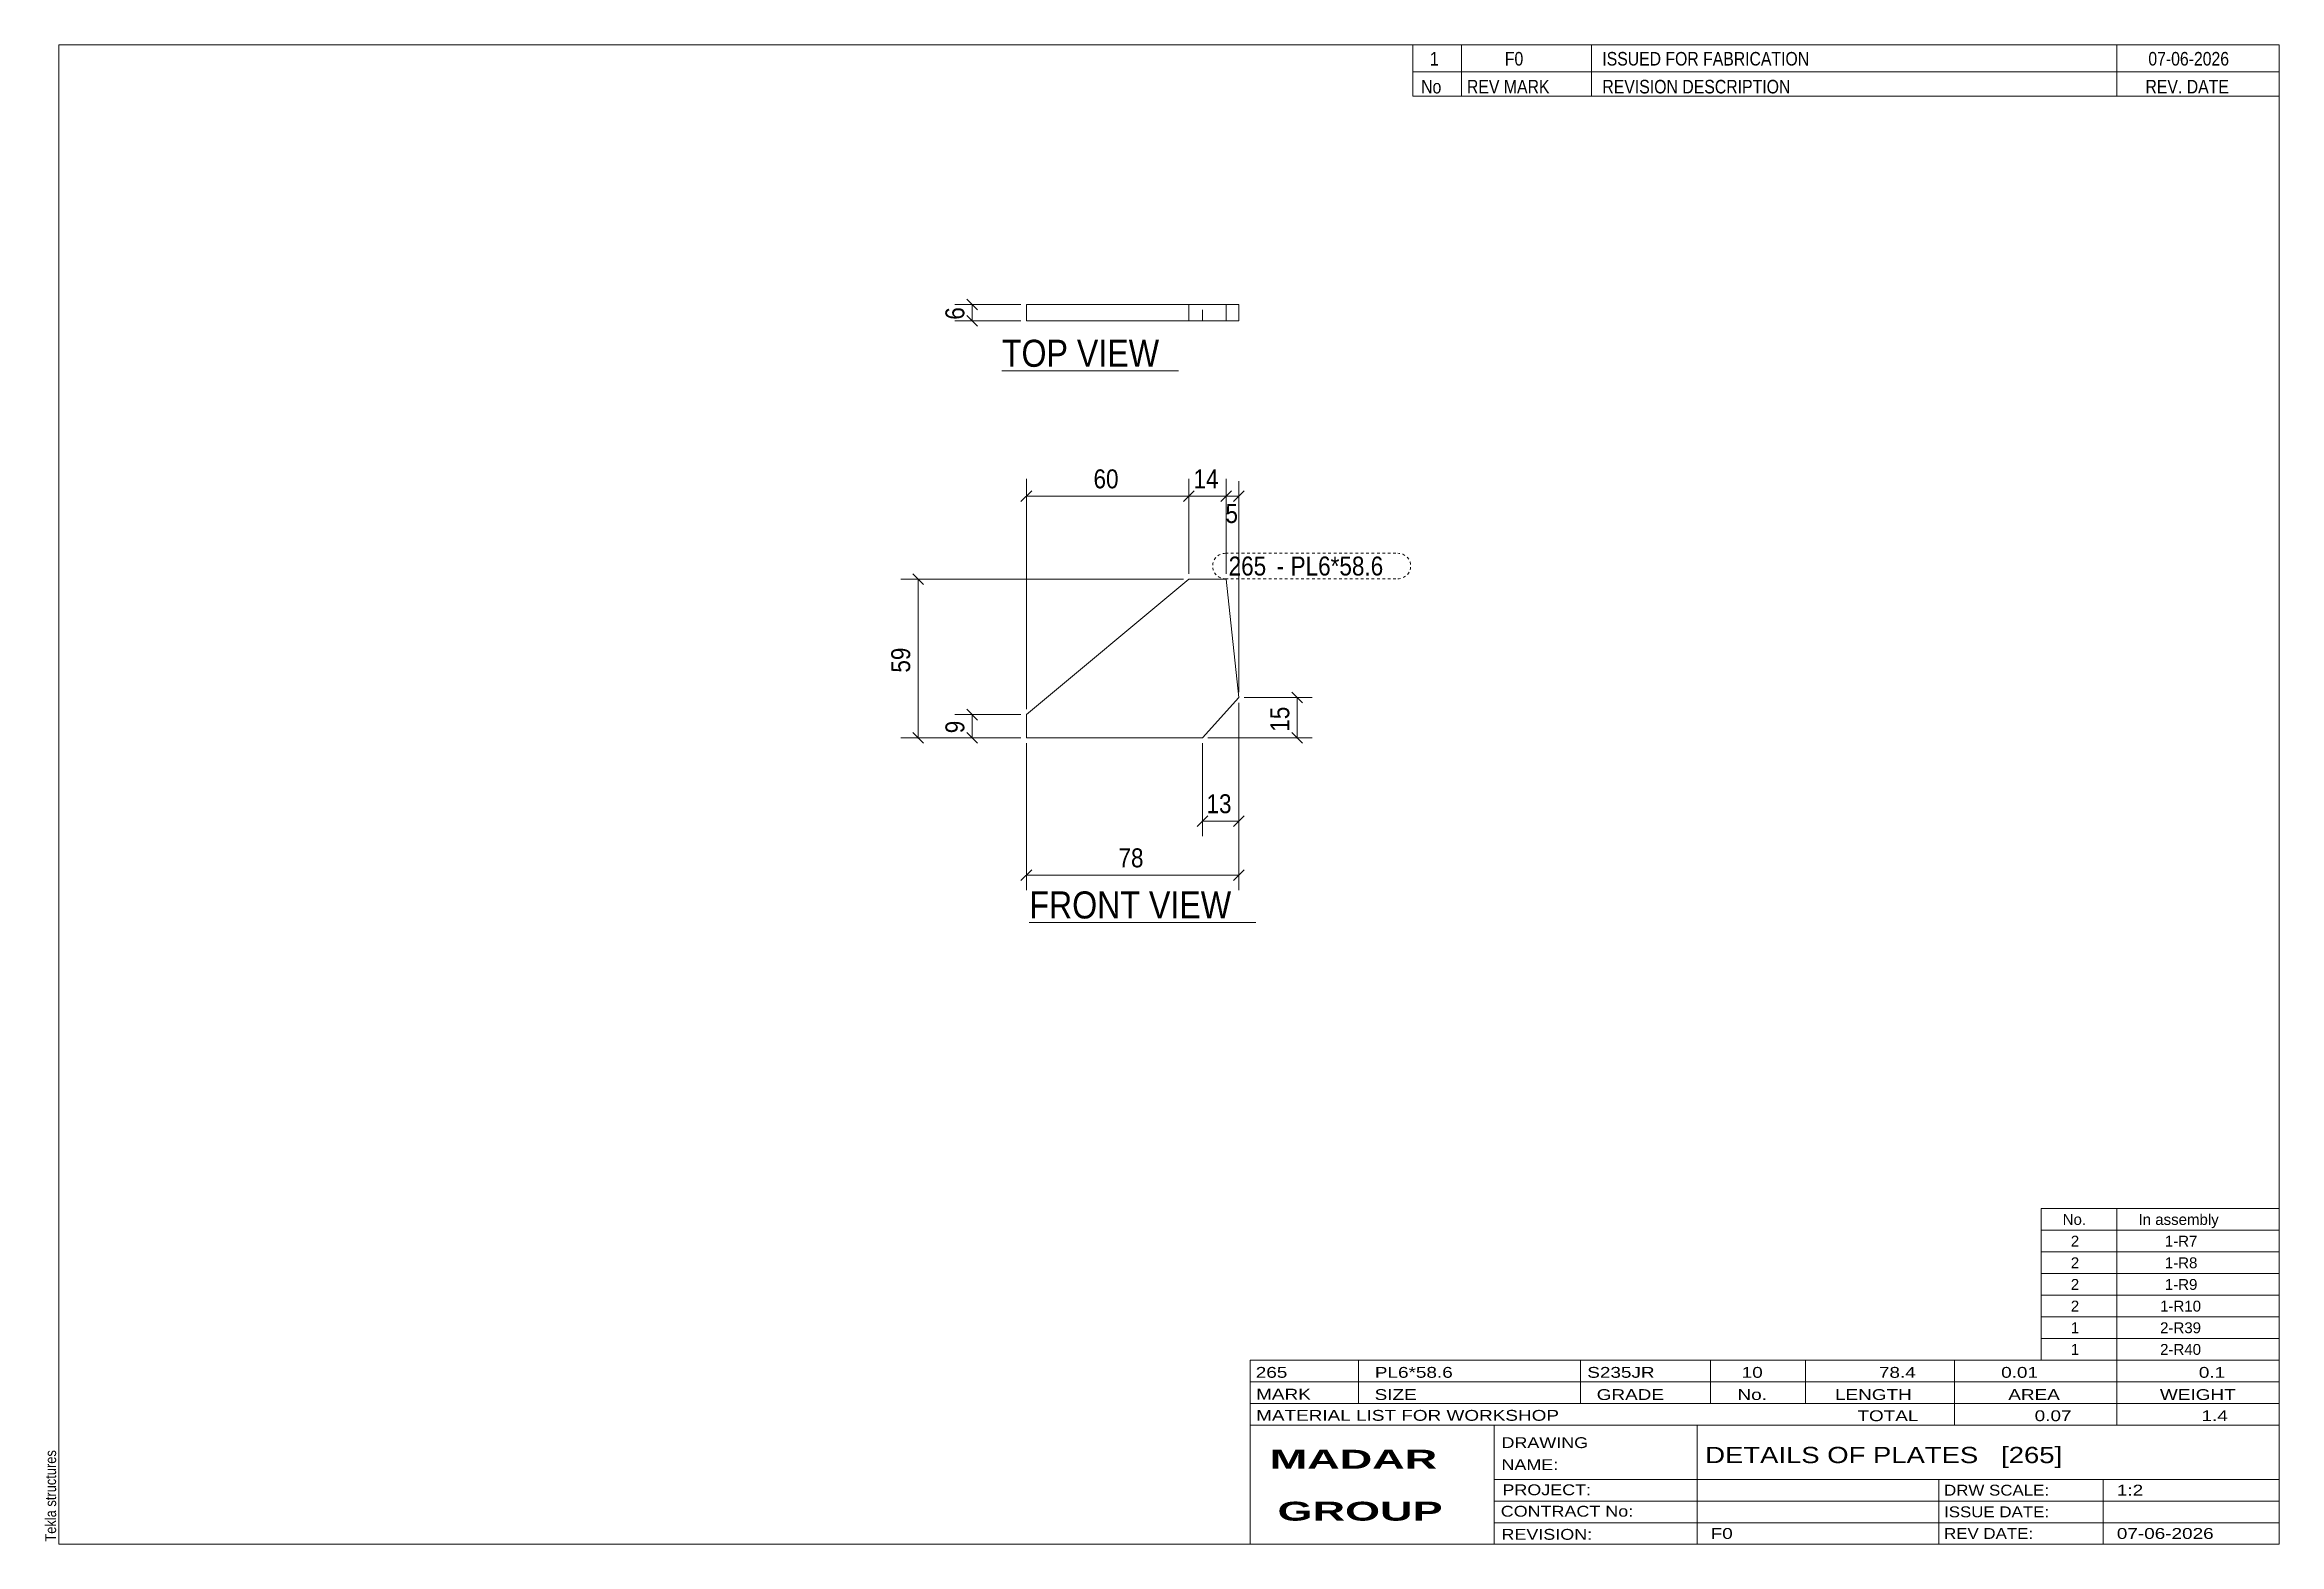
# Model space of a CAD drawing. Header units: millimetres. Extents: x 2 to 415, y 5 to 282.
import ezdxf

# ---------------------------------------------------------------- set-up
doc = ezdxf.new("R2010")
doc.units = ezdxf.units.MM
for name, pattern in [('XKITLINE00', [0]), ('XKITLINE02', [4, 2, -2]), ('XKITLINE04', [3, 0.5, -0.5, 0.5, -0.5, 0.5, -0.5])]:
    doc.linetypes.add(name, pattern=pattern)
for name, color, linetype, lineweight in [('Dimensions', 7, 'Continuous', 0), ('DrawingSheet', 5, 'Continuous', 0), ('OtherObjectType', 7, 'Continuous', 0), ('Part', 2, 'Continuous', 0), ('PartMark', 7, 'Continuous', 0)]:
    doc.layers.add(name, color=color, linetype=linetype, lineweight=lineweight)
doc.styles.add('ARIAL', font='ARIAL.TTF')
doc.styles.add('ARIAL_BOLD', font='ARIALBD.TTF')
doc.styles.add('ARIAL_NARROW', font='ARIALN.TTF')

# ---------------------------------------------------------------- blocks, each defined once
blk = doc.blocks.new('*A1')
at = {"layer": 'Part', "color": 2, "linetype": 'XKITLINE00', "lineweight": 0}
for p, q in [((183.65, 158.25), (213.65, 183.25)), ((213.65, 183.25), (220.56, 183.25)), ((222.86, 161.42), (220.56, 183.25)), ((222.86, 161.42), (216.15, 153.96)), ((183.65, 153.96), (183.65, 158.25)), ((216.15, 153.96), (183.65, 153.96))]:
    blk.add_line(p, q, dxfattribs=at)
blk = doc.blocks.new('*A2')
at = {"layer": 'Part', "color": 2, "linetype": 'XKITLINE00', "lineweight": 0}
for p, q in [((222.86, 234), (183.65, 234)), ((183.65, 231), (183.65, 234)), ((213.65, 231), (213.65, 234)), ((220.56, 231), (220.56, 234)), ((222.86, 234), (222.86, 231)), ((222.86, 231), (183.65, 231))]:
    blk.add_line(p, q, dxfattribs=at)
at = {"layer": 'Part', "color": 7, "linetype": 'XKITLINE02', "lineweight": 0}
for p, q in [((183.65, 234), (183.65, 231)), ((216.15, 231), (216.15, 234))]:
    blk.add_line(p, q, dxfattribs=at)
blk = doc.blocks.new('*A3')
at = {"layer": 'DrawingSheet', "color": 5, "linetype": 'XKITLINE00', "lineweight": 0}
for p, q in [((415, 282), (5, 282)), ((5, 282), (5, 5)), ((415, 5), (415, 282)), ((5, 5), (415, 5))]:
    blk.add_line(p, q, dxfattribs=at)
at = {"layer": 'DrawingSheet', "color": 5, "style": 'ARIAL', "width": 0.85}
blk.add_text('Tekla structures', height=2, rotation=90, dxfattribs=at).set_placement((4.5, 5.5))
blk = doc.blocks.new('*A4')
at = {"layer": 'OtherObjectType', "color": 7, "linetype": 'XKITLINE00', "lineweight": 0}
for p, q in [((371, 67), (415, 67)), ((371, 63), (371, 67)), ((385, 63), (385, 67)), ((415, 63), (415, 67)), ((371, 63), (415, 63)), ((371, 59), (371, 63)), ((385, 59), (385, 63)), ((415, 59), (415, 63)), ((371, 59), (415, 59)), ((371, 55), (371, 59)), ((385, 55), (385, 59)), ((415, 55), (415, 59)), ((371, 55), (415, 55)), ((371, 51), (371, 55)), ((385, 51), (385, 55)), ((415, 51), (415, 55)), ((371, 51), (415, 51)), ((371, 47), (371, 51)), ((385, 47), (385, 51)), ((415, 47), (415, 51)), ((371, 47), (415, 47)), ((371, 43), (371, 47)), ((385, 43), (385, 47)), ((415, 43), (415, 47)), ((371, 43), (415, 43)), ((371, 39), (371, 43)), ((385, 39), (385, 43)), ((415, 39), (415, 43)), ((371, 39), (415, 39))]:
    blk.add_line(p, q, dxfattribs=at)
at = {"layer": 'OtherObjectType', "color": 7, "style": 'ARIAL_NARROW', "width": 1.211571}
for s, p in [('In assembly', (389, 64)), ('No.', (375, 64)), ('2', (376.5, 60)), ('1-R7', (393.86, 60)), ('2', (376.5, 56)), ('1-R8', (393.86, 56)), ('2', (376.5, 52)), ('1-R9', (393.86, 52)), ('2', (376.5, 48)), ('1-R10', (392.99, 48)), ('1', (376.5, 44)), ('2-R39', (392.99, 44)), ('1', (376.5, 40)), ('2-R40', (392.99, 40))]:
    blk.add_text(s, height=2, dxfattribs=at).set_placement(p)
blk = doc.blocks.new('*A5')
at = {"layer": 'OtherObjectType', "color": 7, "linetype": 'XKITLINE00', "lineweight": 0}
for p, q in [((255, 282), (415, 282)), ((415, 282), (255, 282)), ((255, 282), (255, 277)), ((264, 282), (264, 277)), ((288, 282), (288, 277)), ((385, 282), (385, 277)), ((415, 282), (415, 277)), ((255, 277), (415, 277)), ((255, 277), (255, 272.5)), ((255, 277), (415, 277)), ((264, 277), (264, 272.5)), ((288, 277), (288, 272.5)), ((385, 277), (385, 272.5)), ((415, 277), (415, 272.5)), ((415, 272.5), (255, 272.5))]:
    blk.add_line(p, q, dxfattribs=at)
at = {"layer": 'OtherObjectType', "color": 7, "style": 'ARIAL_NARROW'}
for s, width, p in [('1', 1.017001, (258.16, 278.15)), ('F0', 1.017001, (272, 278.15)), ('ISSUED FOR FABRICATION', 1.017001, (290, 278.15)), ('07-06-2026', 1.017001, (390.82, 278.15)), ('No', 1.02, (256.54, 273)), ('REV MARK', 1.02, (265, 273)), ('REVISION DESCRIPTION', 1.02, (290, 273)), ('REV. DATE', 1.02, (390.28, 273))]:
    blk.add_text(s, height=2.5, dxfattribs=dict(at, width=width)).set_placement(p)
blk = doc.blocks.new('*A6')
at = {"layer": 'OtherObjectType', "color": 7, "linetype": 'XKITLINE00', "lineweight": 0}
for p, q in [((225, 39), (415, 39)), ((225, 39), (225, 35)), ((225, 39), (415, 39)), ((245, 35), (245, 39)), ((286, 35), (286, 39)), ((310, 35), (310, 39)), ((327.5, 35), (327.5, 39)), ((355, 35), (355, 39)), ((385, 35), (385, 39)), ((415, 35), (415, 39)), ((225, 35), (415, 35)), ((225, 35), (225, 5)), ((225, 35), (415, 35)), ((245, 31), (245, 35)), ((286, 31), (286, 35)), ((310, 31), (310, 35)), ((327.5, 31), (327.5, 35)), ((355, 31), (355, 35)), ((385, 31), (385, 35)), ((415, 31), (415, 35)), ((225, 31), (415, 31)), ((355, 27), (355, 31)), ((385, 27), (385, 31)), ((415, 27), (415, 31)), ((225, 27), (415, 27)), ((270, 21), (270, 27)), ((307.5, 17), (307.5, 27)), ((415, 21), (415, 27)), ((270, 21), (270, 5)), ((415, 17), (415, 21)), ((270, 17), (415, 17)), ((307.5, 5), (307.5, 17)), ((352.16, 13), (352.16, 17)), ((382.5, 5), (382.5, 17)), ((415, 13), (415, 17)), ((270, 13), (415, 13)), ((352.16, 5), (352.16, 13)), ((415, 9), (415, 13)), ((270, 9), (415, 9)), ((415, 5), (415, 9)), ((225, 5), (415, 5)), ((262.5, 5), (415, 5))]:
    blk.add_line(p, q, dxfattribs=at)
at = {"layer": 'OtherObjectType', "color": 7, "style": 'ARIAL_NARROW'}
for s, height, width, p in [('265', 2, 1.525501, (226.01, 35.76)), ('PL6*58.6', 2, 1.525501, (248, 35.76)), ('S235JR', 2, 1.525501, (287.22, 35.76)), ('10', 2, 1.525501, (315.73, 35.76)), ('78.4', 2, 1.525501, (341.07, 35.76)), ('0.01', 2, 1.525501, (363.64, 35.76)), ('0.1', 2, 1.525501, (400.14, 35.76)), ('MARK', 2, 1.525501, (226.08, 31.73)), ('SIZE', 2, 1.525501, (247.96, 31.66)), ('GRADE', 2, 1.525501, (288.96, 31.66)), ('No.', 2, 1.525501, (314.96, 31.66)), ('LENGTH', 2, 1.525501, (332.96, 31.66)), ('AREA', 2, 1.525501, (364.96, 31.66)), ('WEIGHT', 2, 1.525501, (392.96, 31.66)), ('MATERIAL LIST FOR WORKSHOP', 2, 1.525501, (226.08, 27.82)), ('TOTAL', 2, 1.525501, (337.1, 27.75)), ('0.07', 2, 1.525501, (369.83, 27.75)), ('1.4', 2, 1.525501, (400.63, 27.75)), ('DRAWING', 2, 1.445, (271.38, 22.78)), ('NAME:', 2, 1.445, (271.38, 18.72)), ('DETAILS OF PLATES   [265]', 3, 1.474651, (309, 20)), ('PROJECT:', 2, 1.445, (271.55, 14.07)), ('DRW SCALE:', 2, 1.36, (353.1, 14)), ('1:2', 2, 1.525501, (385, 14)), ('CONTRACT No:', 2, 1.445, (271.25, 10.11)), ('ISSUE DATE:', 2, 1.36, (353.1, 10)), ('REVISION:', 2, 1.445, (271.38, 5.84)), ('F0', 2, 1.525501, (310, 6)), ('REV DATE:', 2, 1.36, (353.1, 6)), ('07-06-2026', 2, 1.525501, (385, 6))]:
    blk.add_text(s, height=height, dxfattribs=dict(at, width=width)).set_placement(p)
at = {"layer": 'OtherObjectType', "color": 1, "style": 'ARIAL_BOLD', "width": 1.7}
for s, p in [('MADAR ', (228.58, 18.97)), ('GROUP', (230.03, 9.37))]:
    blk.add_text(s, height=3.5, dxfattribs=at).set_placement(p)
blk = doc.blocks.new('*A7')
at = {"layer": 'Dimensions', "color": 7, "linetype": 'XKITLINE00', "lineweight": 0}
for p, q in [((222.86, 160.42), (222.86, 125.8)), ((183.65, 152.96), (183.65, 125.8)), ((184.64, 129.59), (182.66, 127.61)), ((183.65, 128.6), (222.86, 128.6)), ((223.85, 129.59), (221.87, 127.61))]:
    blk.add_line(p, q, dxfattribs=at)
at = {"layer": 'Dimensions', "color": 3}
for p in [(183.65, 128.6), (222.86, 128.6)]:
    blk.add_point(p, dxfattribs=at)
at = {"layer": 'Dimensions', "color": 3, "style": 'ARIAL', "width": 0.85}
blk.add_text('78', height=3.5, dxfattribs=at).set_placement((200.66, 130.05))
blk = doc.blocks.new('*A8')
at = {"layer": 'Dimensions', "color": 7, "linetype": 'XKITLINE00', "lineweight": 0}
for p, q in [((222.86, 160.42), (222.86, 135.8)), ((216.15, 152.96), (216.15, 135.8)), ((217.14, 139.59), (215.16, 137.61)), ((216.15, 138.6), (222.86, 138.6)), ((223.85, 139.59), (221.87, 137.61))]:
    blk.add_line(p, q, dxfattribs=at)
at = {"layer": 'Dimensions', "color": 3}
for p in [(216.15, 138.6), (222.86, 138.6)]:
    blk.add_point(p, dxfattribs=at)
at = {"layer": 'Dimensions', "color": 3, "style": 'ARIAL', "width": 0.85}
blk.add_text('13', height=3.5, dxfattribs=at).set_placement((216.91, 140.05))
blk = doc.blocks.new('*A9')
at = {"layer": 'Dimensions', "color": 7, "linetype": 'XKITLINE00', "lineweight": 0}
for p, q in [((184.64, 199.59), (182.66, 197.61)), ((183.65, 159.25), (183.65, 201.8)), ((183.65, 198.6), (213.65, 198.6)), ((214.64, 199.59), (212.66, 197.61)), ((213.65, 184.25), (213.65, 201.8))]:
    blk.add_line(p, q, dxfattribs=at)
at = {"layer": 'Dimensions', "color": 3}
for p in [(183.65, 198.6), (213.65, 198.6)]:
    blk.add_point(p, dxfattribs=at)
at = {"layer": 'Dimensions', "color": 3, "style": 'ARIAL', "width": 0.85}
blk.add_text('60', height=3.5, dxfattribs=at).set_placement((196.05, 200.05))
blk = doc.blocks.new('*A10')
at = {"layer": 'Dimensions', "color": 7, "linetype": 'XKITLINE00', "lineweight": 0}
for p, q in [((214.64, 199.59), (212.66, 197.61)), ((213.65, 184.25), (213.65, 201.8)), ((213.65, 198.6), (220.56, 198.6)), ((221.55, 199.59), (219.57, 197.61)), ((220.56, 184.25), (220.56, 201.8))]:
    blk.add_line(p, q, dxfattribs=at)
at = {"layer": 'Dimensions', "color": 3}
for p in [(213.65, 198.6), (220.56, 198.6)]:
    blk.add_point(p, dxfattribs=at)
at = {"layer": 'Dimensions', "color": 3, "style": 'ARIAL', "width": 0.85}
blk.add_text('14', height=3.5, dxfattribs=at).set_placement((214.51, 200.05))
blk = doc.blocks.new('*A11')
at = {"layer": 'Dimensions', "color": 7, "linetype": 'XKITLINE00', "lineweight": 0}
for p, q in [((221.55, 199.59), (219.57, 197.61)), ((220.56, 184.25), (220.56, 201.4)), ((220.56, 198.6), (222.86, 198.6)), ((223.85, 199.59), (221.87, 197.61)), ((222.86, 162.42), (222.86, 201.4))]:
    blk.add_line(p, q, dxfattribs=at)
at = {"layer": 'Dimensions', "color": 3}
for p in [(220.56, 198.6), (222.86, 198.6)]:
    blk.add_point(p, dxfattribs=at)
at = {"layer": 'Dimensions', "color": 3, "style": 'ARIAL', "width": 0.85}
blk.add_text('5', height=3.5, dxfattribs=at).set_placement((220.41, 193.65))
blk = doc.blocks.new('*A12')
at = {"layer": 'Dimensions', "color": 7, "linetype": 'XKITLINE00', "lineweight": 0}
for p, q in [((212.65, 183.25), (160.45, 183.25)), ((162.66, 184.24), (164.64, 182.26)), ((163.65, 153.96), (163.65, 183.25)), ((182.65, 153.96), (160.45, 153.96)), ((162.66, 154.95), (164.64, 152.97))]:
    blk.add_line(p, q, dxfattribs=at)
at = {"layer": 'Dimensions', "color": 3}
for p in [(163.65, 183.25), (163.65, 153.96)]:
    blk.add_point(p, dxfattribs=at)
at = {"layer": 'Dimensions', "color": 3, "style": 'ARIAL', "width": 0.85}
blk.add_text('59', height=3.5, rotation=90.0002, dxfattribs=at).set_placement((162.2, 166.01))
blk = doc.blocks.new('*A13')
at = {"layer": 'Dimensions', "color": 7, "linetype": 'XKITLINE00', "lineweight": 0}
for p, q in [((182.65, 158.25), (170.45, 158.25)), ((172.66, 159.24), (174.64, 157.26)), ((173.65, 153.96), (173.65, 158.25)), ((182.65, 153.96), (170.45, 153.96)), ((172.66, 154.95), (174.64, 152.97))]:
    blk.add_line(p, q, dxfattribs=at)
at = {"layer": 'Dimensions', "color": 3}
for p in [(173.65, 158.25), (173.65, 153.96)]:
    blk.add_point(p, dxfattribs=at)
at = {"layer": 'Dimensions', "color": 3, "style": 'ARIAL', "width": 0.85}
blk.add_text('9', height=3.5, rotation=90.0002, dxfattribs=at).set_placement((172.2, 154.81))
blk = doc.blocks.new('*A14')
at = {"layer": 'Dimensions', "color": 7, "linetype": 'XKITLINE00', "lineweight": 0}
for p, q in [((223.86, 161.42), (236.45, 161.42)), ((232.66, 162.41), (234.64, 160.43)), ((233.65, 153.96), (233.65, 161.42)), ((217.15, 153.96), (236.45, 153.96)), ((232.66, 154.95), (234.64, 152.97))]:
    blk.add_line(p, q, dxfattribs=at)
at = {"layer": 'Dimensions', "color": 3}
for p in [(233.65, 161.42), (233.65, 153.96)]:
    blk.add_point(p, dxfattribs=at)
at = {"layer": 'Dimensions', "color": 3, "style": 'ARIAL', "width": 0.85}
blk.add_text('15', height=3.5, rotation=90.0002, dxfattribs=at).set_placement((232.2, 155.1))
blk = doc.blocks.new('*A15')
at = {"layer": 'PartMark', "color": 7, "linetype": 'XKITLINE04', "lineweight": 0}
for p, q in [((220.4, 188.05), (252.25, 188.05)), ((220.4, 183.35), (252.25, 183.35))]:
    blk.add_line(p, q, dxfattribs=at)
for centre, start, end in [((220.4, 185.7), 90, 270), ((252.25, 185.7), 270, 90)]:
    blk.add_arc(centre, 2.35, start, end, dxfattribs=at)
at = {"layer": 'PartMark', "color": 1, "style": 'ARIAL', "width": 0.85}
blk.add_text('265', height=3.5, dxfattribs=at).set_placement((221, 183.95))
at = {"layer": 'PartMark', "color": 3, "style": 'ARIAL', "width": 0.85}
for s, p in [('PL6*58.6', (232.44, 183.95)), ('-', (229.84, 183.95))]:
    blk.add_text(s, height=3.5, dxfattribs=at).set_placement(p)
blk = doc.blocks.new('*A16')
at = {"layer": 'OtherObjectType', "color": 7, "linetype": 'XKITLINE00', "lineweight": 0}
blk.add_line((184.2, 119.85), (226.05, 119.85), dxfattribs=at)
at = {"layer": 'OtherObjectType', "color": 3, "style": 'ARIAL', "width": 0.85}
blk.add_text('FRONT VIEW', height=5, dxfattribs=at).set_placement((184.2, 120.6))
blk = doc.blocks.new('*A17')
at = {"layer": 'Dimensions', "color": 7, "linetype": 'XKITLINE00', "lineweight": 0}
for p, q in [((182.65, 234), (170.45, 234)), ((172.66, 234.99), (174.64, 233.01)), ((172.66, 231.99), (174.64, 230.01)), ((173.65, 231), (173.65, 234)), ((182.65, 231), (170.45, 231))]:
    blk.add_line(p, q, dxfattribs=at)
at = {"layer": 'Dimensions', "color": 3}
for p in [(173.65, 234), (173.65, 231)]:
    blk.add_point(p, dxfattribs=at)
at = {"layer": 'Dimensions', "color": 3, "style": 'ARIAL', "width": 0.85}
blk.add_text('6', height=3.5, rotation=90.0002, dxfattribs=at).set_placement((172.2, 231.2))
blk = doc.blocks.new('*A18')
at = {"layer": 'OtherObjectType', "color": 7, "linetype": 'XKITLINE00', "lineweight": 0}
blk.add_line((179.13, 221.75), (211.73, 221.75), dxfattribs=at)
at = {"layer": 'OtherObjectType', "color": 3, "style": 'ARIAL', "width": 0.85}
blk.add_text('TOP VIEW', height=5, dxfattribs=at).set_placement((179.13, 222.5))

msp = doc.modelspace()

# ---------------------------------------------------------------- block references
at = {"lineweight": 0}
for name in ['*A3', '*A5', '*A17', '*A2', '*A18', '*A9', '*A10', '*A11', '*A15', '*A12', '*A1', '*A14', '*A13', '*A7', '*A8', '*A16', '*A4', '*A6']:
    msp.add_blockref(name, (0, 0), dxfattribs=at)

doc.saveas('drawing.dxf')
